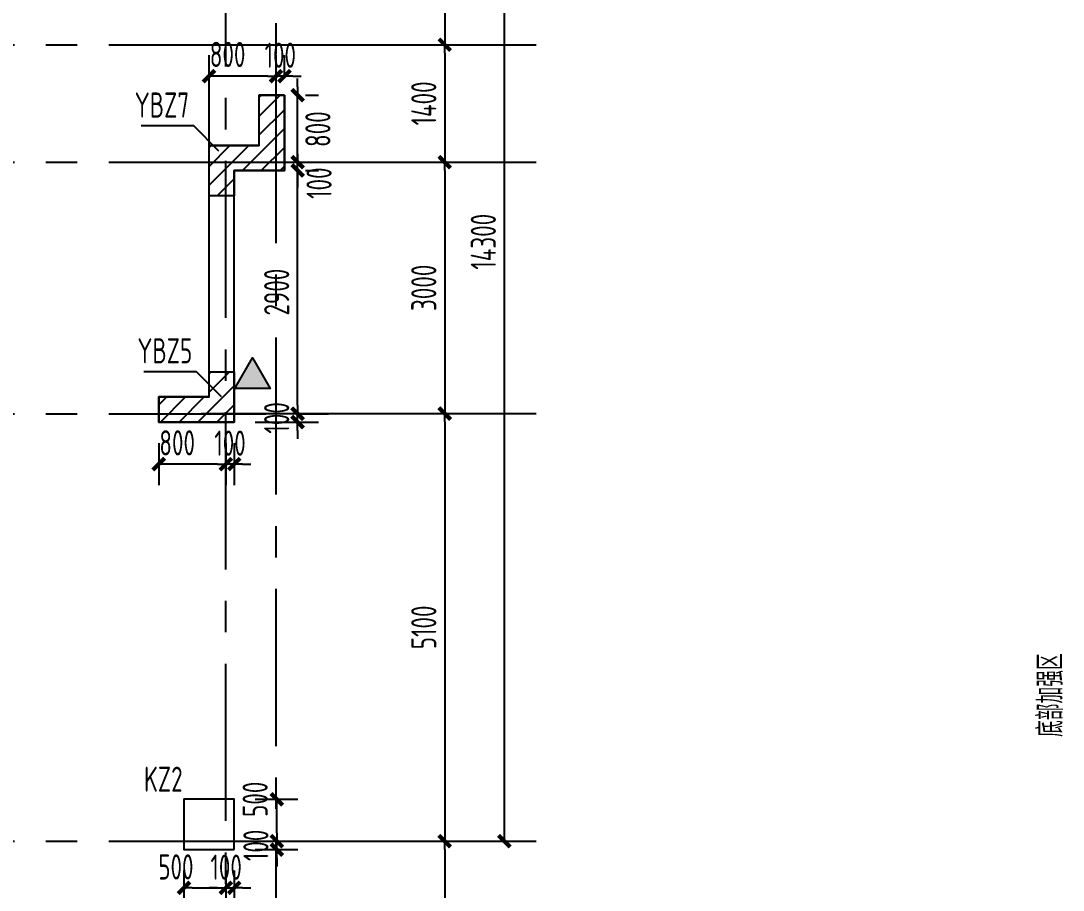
# Model space of a CAD drawing. Extents: x 580289 to 1106878, y -144605 to 78052.
# Drawn here: x 711514 to 723956, y 58334 to 68704 of the extents above; entities that cross this region are included whole.
import ezdxf
from ezdxf.enums import TextEntityAlignment as Align

# ---------------------------------------------------------------- set-up
doc = ezdxf.new("R2010")
doc.units = 0
doc.header["$LTSCALE"] = 100
doc.linetypes.add('CENTER', pattern=[2, 1.25, -0.25, 0.25, -0.25])
doc.layers.get('0').update_dxf_attribs({"linetype": 'CONTINUOUS'})
doc.layers.get('Defpoints').update_dxf_attribs({"linetype": 'CONTINUOUS'})
for name, color, linetype in [('AXIS', 3, 'CONTINUOUS'), ('b边缘构件', 240, 'CONTINUOUS'), ('b边缘构件阴影', 240, 'CONTINUOUS'), ('COLU', 7, 'CONTINUOUS'), ('DIM', 3, 'CONTINUOUS'), ('PAXIS', 253, 'CENTER'), ('TABLE1', 7, 'CONTINUOUS'), ('TEXT', 2, 'CONTINUOUS'), ('THIN', 7, 'CONTINUOUS'), ('柱标注', 2, 'CONTINUOUS')]:
    doc.layers.add(name, color=color, linetype=linetype)
doc.styles.get("Standard").update_dxf_attribs({"font": 'tssdeng.shx', "width": 0.7, "bigfont": 'tssdchn.shx'})
doc.styles.add('TSSD_Dimension', font='Tssdeng.shx', dxfattribs={"width": 0.7, "bigfont": 'tssdchn.shx'})
doc.dimstyles.new('TSSD_100_100$0', dxfattribs={"dimtxt": 300, "dimasz": 100, "dimexe": 250, "dimexo": 250, "dimgap": 100, "dimtad": 1, "dimdec": 0, "dimzin": 0, "dimdsep": 46, "dimtxsty": 'TSSD_Dimension', "dimblk": '_TSDBK', "dimblk1": '_TSDBK', "dimblk2": '_TSDBK', "dimsah": 1, "dimcen": 0, "dimclrt": 7, "dimadec": 0, "dimazin": 0, "dimtfac": 1, "dimtdec": 0, "dimtix": 1, "dimtmove": 2, "dimatfit": 3, "dimldrblk": '_TSDBK', "dimfxl": 1, "dimtolj": 1, "dimtzin": 0, "dimarcsym": 0})
pattern_1 = [(45, (250053.2, 141627.07), (-112.2532, 112.2532), [])]

# ---------------------------------------------------------------- blocks, each defined once
blk = doc.blocks.new('_TSDBK')
blk.add_line((-1, 0), (0, 0))
at = {"const_width": 0.5}
blk.add_lwpolyline([(-0.7, -0.7), (0.7, 0.7)], dxfattribs=at)
blk = doc.blocks.new('*D118')
at = {"layer": 'Defpoints', "color": 0}
for p in [(713961, 63918), (714061, 63918), (713961, 63416)]:
    blk.add_point(p, dxfattribs=at)
at = {"layer": 'DIM', "color": 0, "lineweight": -2}
for p, q in [((713961, 63668), (713961, 63166)), ((714061, 63668), (714061, 63166)), ((713861, 63416), (713761, 63416)), ((714061, 63416), (713961, 63416)), ((714161, 63416), (714261, 63416))]:
    blk.add_line(p, q, dxfattribs=at)
at = {"layer": 'DIM', "color": 0, "lineweight": -2, "xscale": 100, "yscale": 100, "zscale": 100}
for p, rotation in [((713961, 63416), 359.9999999933299), ((714061, 63416), 179.9999999933299)]:
    blk.add_blockref('_TSDBK', p, dxfattribs=dict(at, rotation=rotation))
at = {"layer": 'DIM', "color": 7, "insert": (714011, 63666), "char_height": 300, "attachment_point": 5, "rotation": 360, "style": 'TSSD_Dimension'}
blk.add_mtext('\\A1;100', dxfattribs=at)
blk = doc.blocks.new('*D119')
at = {"layer": 'Defpoints', "color": 0}
for p in [(713161, 63918), (713961, 63918), (713161, 63416)]:
    blk.add_point(p, dxfattribs=at)
at = {"layer": 'DIM', "color": 0, "lineweight": -2}
for p, q in [((713161, 63668), (713161, 63166)), ((713961, 63668), (713961, 63166)), ((713861, 63416), (713261, 63416))]:
    blk.add_line(p, q, dxfattribs=at)
at = {"layer": 'DIM', "color": 0, "lineweight": -2, "xscale": 100, "yscale": 100, "zscale": 100}
for p, rotation in [((713161, 63416), 179.9999999933299), ((713961, 63416), 359.9999999933299)]:
    blk.add_blockref('_TSDBK', p, dxfattribs=dict(at, rotation=rotation))
at = {"layer": 'DIM', "color": 7, "insert": (713380, 63670), "char_height": 300, "attachment_point": 5, "rotation": 360, "style": 'TSSD_Dimension'}
blk.add_mtext('\\A1;800', dxfattribs=at)
blk = doc.blocks.new('*D149')
at = {"layer": 'Defpoints', "color": 0}
for p in [(714561, 64018), (714818, 64018), (714061, 63918)]:
    blk.add_point(p, dxfattribs=at)
at = {"layer": 'DIM', "color": 0, "lineweight": -2}
for p, q in [((714818, 64118), (714818, 64218)), ((714811, 64018), (715068, 64018)), ((714818, 63918), (714818, 64018)), ((714311, 63918), (715068, 63918)), ((714818, 63818), (714818, 63718))]:
    blk.add_line(p, q, dxfattribs=at)
at = {"layer": 'DIM', "color": 0, "lineweight": -2, "xscale": 100, "yscale": 100, "zscale": 100}
for p, rotation in [((714818, 64018), 270), ((714818, 63918), 90)]:
    blk.add_blockref('_TSDBK', p, dxfattribs=dict(at, rotation=rotation))
at = {"layer": 'DIM', "color": 7, "insert": (714568, 63968), "char_height": 300, "attachment_point": 5, "rotation": 90, "style": 'TSSD_Dimension'}
blk.add_mtext('\\A1;100', dxfattribs=at)
blk = doc.blocks.new('*D150')
at = {"layer": 'Defpoints', "color": 0}
for p in [(714661, 66918), (714818, 66918), (714561, 64018)]:
    blk.add_point(p, dxfattribs=at)
at = {"layer": 'DIM', "color": 0, "lineweight": -2}
for p, q in [((714818, 64118), (714818, 66818)), ((714911, 66918), (715068, 66918)), ((714811, 64018), (715068, 64018))]:
    blk.add_line(p, q, dxfattribs=at)
at = {"layer": 'DIM', "color": 0, "lineweight": -2, "xscale": 100, "yscale": 100, "zscale": 100}
for p, rotation in [((714818, 66918), 90), ((714818, 64018), 270)]:
    blk.add_blockref('_TSDBK', p, dxfattribs=dict(at, rotation=rotation))
at = {"layer": 'DIM', "color": 7, "insert": (714568, 65468), "char_height": 300, "attachment_point": 5, "rotation": 90, "style": 'TSSD_Dimension'}
blk.add_mtext('\\A1;2900', dxfattribs=at)
blk = doc.blocks.new('*D151')
at = {"layer": 'Defpoints', "color": 0}
for p in [(714661, 67018), (714818, 67018), (714661, 66918)]:
    blk.add_point(p, dxfattribs=at)
at = {"layer": 'DIM', "color": 0, "lineweight": -2}
for p, q in [((714818, 67118), (714818, 67218)), ((714818, 66918), (714818, 67018)), ((714911, 67018), (715068, 67018)), ((714818, 66818), (714818, 66718)), ((714911, 66918), (715068, 66918))]:
    blk.add_line(p, q, dxfattribs=at)
at = {"layer": 'DIM', "color": 0, "lineweight": -2, "xscale": 100, "yscale": 100, "zscale": 100}
for p, rotation in [((714818, 67018), 270), ((714818, 66918), 90)]:
    blk.add_blockref('_TSDBK', p, dxfattribs=dict(at, rotation=rotation))
at = {"layer": 'DIM', "color": 7, "insert": (715074, 66768), "char_height": 300, "attachment_point": 5, "rotation": 90, "style": 'TSSD_Dimension'}
blk.add_mtext('\\A1;100', dxfattribs=at)
blk = doc.blocks.new('*D152')
at = {"layer": 'Defpoints', "color": 0}
for p in [(714661, 67818), (714818, 67818), (714661, 67018)]:
    blk.add_point(p, dxfattribs=at)
at = {"layer": 'DIM', "color": 0, "lineweight": -2}
for p, q in [((714818, 67918), (714818, 68018)), ((714818, 67018), (714818, 67818)), ((714911, 67818), (715068, 67818)), ((714911, 67018), (715068, 67018)), ((714818, 66918), (714818, 66818))]:
    blk.add_line(p, q, dxfattribs=at)
at = {"layer": 'DIM', "color": 0, "lineweight": -2, "xscale": 100, "yscale": 100, "zscale": 100}
for p, rotation in [((714818, 67818), 270), ((714818, 67018), 90)]:
    blk.add_blockref('_TSDBK', p, dxfattribs=dict(at, rotation=rotation))
at = {"layer": 'DIM', "color": 7, "insert": (715060, 67412), "char_height": 300, "attachment_point": 5, "rotation": 90, "style": 'TSSD_Dimension'}
blk.add_mtext('\\A1;800', dxfattribs=at)
blk = doc.blocks.new('*D153')
at = {"layer": 'Defpoints', "color": 0}
for p in [(714561, 68044), (714661, 67818), (714561, 66918)]:
    blk.add_point(p, dxfattribs=at)
at = {"layer": 'DIM', "color": 0, "lineweight": -2}
for p, q in [((714561, 67168), (714561, 68294)), ((714661, 68068), (714661, 68294)), ((714461, 68044), (714361, 68044)), ((714661, 68044), (714561, 68044)), ((714761, 68044), (714861, 68044))]:
    blk.add_line(p, q, dxfattribs=at)
at = {"layer": 'DIM', "color": 0, "lineweight": -2, "xscale": 100, "yscale": 100, "zscale": 100}
for p, rotation in [((714561, 68044), 359.9999999933299), ((714661, 68044), 179.9999999933299)]:
    blk.add_blockref('_TSDBK', p, dxfattribs=dict(at, rotation=rotation))
at = {"layer": 'DIM', "color": 7, "insert": (714611, 68294), "char_height": 300, "attachment_point": 5, "rotation": 360, "style": 'TSSD_Dimension'}
blk.add_mtext('\\A1;100', dxfattribs=at)
blk = doc.blocks.new('*D154')
at = {"layer": 'Defpoints', "color": 0}
for p in [(713761, 68044), (713761, 66918), (714561, 66918)]:
    blk.add_point(p, dxfattribs=at)
at = {"layer": 'DIM', "color": 0, "lineweight": -2}
for p, q in [((713761, 67168), (713761, 68294)), ((714561, 67168), (714561, 68294)), ((714461, 68044), (713861, 68044))]:
    blk.add_line(p, q, dxfattribs=at)
at = {"layer": 'DIM', "color": 0, "lineweight": -2, "xscale": 100, "yscale": 100, "zscale": 100}
for p, rotation in [((713761, 68044), 179.9999999933299), ((714561, 68044), 359.9999999933299)]:
    blk.add_blockref('_TSDBK', p, dxfattribs=dict(at, rotation=rotation))
at = {"layer": 'DIM', "color": 7, "insert": (713982, 68303), "char_height": 300, "attachment_point": 5, "rotation": 360, "style": 'TSSD_Dimension'}
blk.add_mtext('\\A1;800', dxfattribs=at)
blk = doc.blocks.new('*D184')
at = {"layer": 'Defpoints', "color": 0}
for p in [(713461, 58818), (713961, 58818), (713961, 58362)]:
    blk.add_point(p, dxfattribs=at)
at = {"layer": 'DIM', "color": 0, "lineweight": -2}
for p, q in [((713461, 58568), (713461, 58112)), ((713961, 58568), (713961, 58112)), ((713561, 58362), (713861, 58362))]:
    blk.add_line(p, q, dxfattribs=at)
at = {"layer": 'DIM', "color": 0, "lineweight": -2, "xscale": 100, "yscale": 100, "zscale": 100, "rotation": 180}
blk.add_blockref('_TSDBK', (713461, 58362), dxfattribs=at)
at = {"layer": 'DIM', "color": 0, "lineweight": -2, "xscale": 100, "yscale": 100, "zscale": 100}
blk.add_blockref('_TSDBK', (713961, 58362), dxfattribs=at)
at = {"layer": 'DIM', "color": 7, "insert": (713365, 58611), "char_height": 300, "attachment_point": 5, "style": 'TSSD_Dimension'}
blk.add_mtext('\\A1;500', dxfattribs=at)
blk = doc.blocks.new('*D185')
at = {"layer": 'Defpoints', "color": 0}
for p in [(713961, 58818), (714061, 58818), (714061, 58362)]:
    blk.add_point(p, dxfattribs=at)
at = {"layer": 'DIM', "color": 0, "lineweight": -2}
for p, q in [((713961, 58568), (713961, 58112)), ((714061, 58568), (714061, 58112)), ((713861, 58362), (713761, 58362)), ((713961, 58362), (714061, 58362)), ((714161, 58362), (714261, 58362))]:
    blk.add_line(p, q, dxfattribs=at)
at = {"layer": 'DIM', "color": 0, "lineweight": -2, "xscale": 100, "yscale": 100, "zscale": 100}
blk.add_blockref('_TSDBK', (713961, 58362), dxfattribs=at)
at = {"layer": 'DIM', "color": 0, "lineweight": -2, "xscale": 100, "yscale": 100, "zscale": 100, "rotation": 180}
blk.add_blockref('_TSDBK', (714061, 58362), dxfattribs=at)
at = {"layer": 'DIM', "color": 7, "insert": (713965, 58608), "char_height": 300, "attachment_point": 5, "style": 'TSSD_Dimension'}
blk.add_mtext('\\A1;100', dxfattribs=at)
blk = doc.blocks.new('*D186')
at = {"layer": 'Defpoints', "color": 0}
for p in [(714061, 58918), (714570, 58918), (714061, 58818)]:
    blk.add_point(p, dxfattribs=at)
at = {"layer": 'DIM', "color": 0, "lineweight": -2}
for p, q in [((714570, 59018), (714570, 59118)), ((714311, 58918), (714820, 58918)), ((714570, 58818), (714570, 58918)), ((714311, 58818), (714820, 58818)), ((714570, 58718), (714570, 58618))]:
    blk.add_line(p, q, dxfattribs=at)
at = {"layer": 'DIM', "color": 0, "lineweight": -2, "xscale": 100, "yscale": 100, "zscale": 100}
for p, rotation in [((714570, 58918), 270), ((714570, 58818), 90)]:
    blk.add_blockref('_TSDBK', p, dxfattribs=dict(at, rotation=rotation))
at = {"layer": 'DIM', "color": 7, "insert": (714320, 58868), "char_height": 300, "attachment_point": 5, "rotation": 90, "style": 'TSSD_Dimension'}
blk.add_mtext('\\A1;100', dxfattribs=at)
blk = doc.blocks.new('*D187')
at = {"layer": 'Defpoints', "color": 0}
for p in [(714061, 59418), (714570, 59418), (714061, 58918)]:
    blk.add_point(p, dxfattribs=at)
at = {"layer": 'DIM', "color": 0, "lineweight": -2}
for p, q in [((714311, 59418), (714820, 59418)), ((714570, 59018), (714570, 59318)), ((714311, 58918), (714820, 58918))]:
    blk.add_line(p, q, dxfattribs=at)
at = {"layer": 'DIM', "color": 0, "lineweight": -2, "xscale": 100, "yscale": 100, "zscale": 100}
for p, rotation in [((714570, 59418), 90), ((714570, 58918), 270)]:
    blk.add_blockref('_TSDBK', p, dxfattribs=dict(at, rotation=rotation))
at = {"layer": 'DIM', "color": 7, "insert": (714311, 59418), "char_height": 300, "attachment_point": 5, "rotation": 90, "style": 'TSSD_Dimension'}
blk.add_mtext('\\A1;500', dxfattribs=at)
blk = doc.blocks.new('*D354')
at = {"layer": 'Defpoints', "color": 0}
for p in [(713961, 63918), (714061, 63918), (713961, 63416)]:
    blk.add_point(p, dxfattribs=at)
at = {"layer": 'DIM', "color": 0, "lineweight": -2}
for p, q in [((713961, 63668), (713961, 63166)), ((714061, 63668), (714061, 63166)), ((713861, 63416), (713761, 63416)), ((714061, 63416), (713961, 63416)), ((714161, 63416), (714261, 63416))]:
    blk.add_line(p, q, dxfattribs=at)
at = {"layer": 'DIM', "color": 0, "lineweight": -2, "xscale": 100, "yscale": 100, "zscale": 100}
for p, rotation in [((713961, 63416), 359.9999999933299), ((714061, 63416), 179.9999999933299)]:
    blk.add_blockref('_TSDBK', p, dxfattribs=dict(at, rotation=rotation))
at = {"layer": 'DIM', "color": 7, "insert": (714011, 63666), "char_height": 300, "attachment_point": 5, "rotation": 360, "style": 'TSSD_Dimension'}
blk.add_mtext('\\A1;100', dxfattribs=at)
blk = doc.blocks.new('*D355')
at = {"layer": 'Defpoints', "color": 0}
for p in [(713161, 63918), (713961, 63918), (713161, 63416)]:
    blk.add_point(p, dxfattribs=at)
at = {"layer": 'DIM', "color": 0, "lineweight": -2}
for p, q in [((713161, 63668), (713161, 63166)), ((713961, 63668), (713961, 63166)), ((713861, 63416), (713261, 63416))]:
    blk.add_line(p, q, dxfattribs=at)
at = {"layer": 'DIM', "color": 0, "lineweight": -2, "xscale": 100, "yscale": 100, "zscale": 100}
for p, rotation in [((713161, 63416), 179.9999999933299), ((713961, 63416), 359.9999999933299)]:
    blk.add_blockref('_TSDBK', p, dxfattribs=dict(at, rotation=rotation))
at = {"layer": 'DIM', "color": 7, "insert": (713380, 63670), "char_height": 300, "attachment_point": 5, "rotation": 360, "style": 'TSSD_Dimension'}
blk.add_mtext('\\A1;800', dxfattribs=at)
blk = doc.blocks.new('*D386')
at = {"layer": 'Defpoints', "color": 0}
for p in [(714561, 64018), (714818, 64018), (714061, 63918)]:
    blk.add_point(p, dxfattribs=at)
at = {"layer": 'DIM', "color": 0, "lineweight": -2}
for p, q in [((714818, 64118), (714818, 64218)), ((714811, 64018), (715068, 64018)), ((714818, 63918), (714818, 64018)), ((714311, 63918), (715068, 63918)), ((714818, 63818), (714818, 63718))]:
    blk.add_line(p, q, dxfattribs=at)
at = {"layer": 'DIM', "color": 0, "lineweight": -2, "xscale": 100, "yscale": 100, "zscale": 100}
for p, rotation in [((714818, 64018), 270), ((714818, 63918), 90)]:
    blk.add_blockref('_TSDBK', p, dxfattribs=dict(at, rotation=rotation))
at = {"layer": 'DIM', "color": 7, "insert": (714568, 63968), "char_height": 300, "attachment_point": 5, "rotation": 90, "style": 'TSSD_Dimension'}
blk.add_mtext('\\A1;100', dxfattribs=at)
blk = doc.blocks.new('*D387')
at = {"layer": 'Defpoints', "color": 0}
for p in [(714661, 66918), (714818, 66918), (714561, 64018)]:
    blk.add_point(p, dxfattribs=at)
at = {"layer": 'DIM', "color": 0, "lineweight": -2}
for p, q in [((714818, 64118), (714818, 66818)), ((714911, 66918), (715068, 66918)), ((714811, 64018), (715068, 64018))]:
    blk.add_line(p, q, dxfattribs=at)
at = {"layer": 'DIM', "color": 0, "lineweight": -2, "xscale": 100, "yscale": 100, "zscale": 100}
for p, rotation in [((714818, 66918), 90), ((714818, 64018), 270)]:
    blk.add_blockref('_TSDBK', p, dxfattribs=dict(at, rotation=rotation))
at = {"layer": 'DIM', "color": 7, "insert": (714568, 65468), "char_height": 300, "attachment_point": 5, "rotation": 90, "style": 'TSSD_Dimension'}
blk.add_mtext('\\A1;2900', dxfattribs=at)
blk = doc.blocks.new('*D388')
at = {"layer": 'Defpoints', "color": 0}
for p in [(714661, 67018), (714818, 67018), (714661, 66918)]:
    blk.add_point(p, dxfattribs=at)
at = {"layer": 'DIM', "color": 0, "lineweight": -2}
for p, q in [((714818, 67118), (714818, 67218)), ((714818, 66918), (714818, 67018)), ((714911, 67018), (715068, 67018)), ((714818, 66818), (714818, 66718)), ((714911, 66918), (715068, 66918))]:
    blk.add_line(p, q, dxfattribs=at)
at = {"layer": 'DIM', "color": 0, "lineweight": -2, "xscale": 100, "yscale": 100, "zscale": 100}
for p, rotation in [((714818, 67018), 270), ((714818, 66918), 90)]:
    blk.add_blockref('_TSDBK', p, dxfattribs=dict(at, rotation=rotation))
at = {"layer": 'DIM', "color": 7, "insert": (715074, 66768), "char_height": 300, "attachment_point": 5, "rotation": 90, "style": 'TSSD_Dimension'}
blk.add_mtext('\\A1;100', dxfattribs=at)
blk = doc.blocks.new('*D389')
at = {"layer": 'Defpoints', "color": 0}
for p in [(714661, 67818), (714818, 67818), (714661, 67018)]:
    blk.add_point(p, dxfattribs=at)
at = {"layer": 'DIM', "color": 0, "lineweight": -2}
for p, q in [((714818, 67918), (714818, 68018)), ((714818, 67018), (714818, 67818)), ((714911, 67818), (715068, 67818)), ((714911, 67018), (715068, 67018)), ((714818, 66918), (714818, 66818))]:
    blk.add_line(p, q, dxfattribs=at)
at = {"layer": 'DIM', "color": 0, "lineweight": -2, "xscale": 100, "yscale": 100, "zscale": 100}
for p, rotation in [((714818, 67818), 270), ((714818, 67018), 90)]:
    blk.add_blockref('_TSDBK', p, dxfattribs=dict(at, rotation=rotation))
at = {"layer": 'DIM', "color": 7, "insert": (715060, 67412), "char_height": 300, "attachment_point": 5, "rotation": 90, "style": 'TSSD_Dimension'}
blk.add_mtext('\\A1;800', dxfattribs=at)
blk = doc.blocks.new('*D390')
at = {"layer": 'Defpoints', "color": 0}
for p in [(714561, 68044), (714661, 67818), (714561, 66918)]:
    blk.add_point(p, dxfattribs=at)
at = {"layer": 'DIM', "color": 0, "lineweight": -2}
for p, q in [((714561, 67168), (714561, 68294)), ((714661, 68068), (714661, 68294)), ((714461, 68044), (714361, 68044)), ((714661, 68044), (714561, 68044)), ((714761, 68044), (714861, 68044))]:
    blk.add_line(p, q, dxfattribs=at)
at = {"layer": 'DIM', "color": 0, "lineweight": -2, "xscale": 100, "yscale": 100, "zscale": 100}
for p, rotation in [((714561, 68044), 359.9999999933299), ((714661, 68044), 179.9999999933299)]:
    blk.add_blockref('_TSDBK', p, dxfattribs=dict(at, rotation=rotation))
at = {"layer": 'DIM', "color": 7, "insert": (714611, 68294), "char_height": 300, "attachment_point": 5, "rotation": 360, "style": 'TSSD_Dimension'}
blk.add_mtext('\\A1;100', dxfattribs=at)
blk = doc.blocks.new('*D391')
at = {"layer": 'Defpoints', "color": 0}
for p in [(713761, 68044), (713761, 66918), (714561, 66918)]:
    blk.add_point(p, dxfattribs=at)
at = {"layer": 'DIM', "color": 0, "lineweight": -2}
for p, q in [((713761, 67168), (713761, 68294)), ((714561, 67168), (714561, 68294)), ((714461, 68044), (713861, 68044))]:
    blk.add_line(p, q, dxfattribs=at)
at = {"layer": 'DIM', "color": 0, "lineweight": -2, "xscale": 100, "yscale": 100, "zscale": 100}
for p, rotation in [((713761, 68044), 179.9999999933299), ((714561, 68044), 359.9999999933299)]:
    blk.add_blockref('_TSDBK', p, dxfattribs=dict(at, rotation=rotation))
at = {"layer": 'DIM', "color": 7, "insert": (713982, 68303), "char_height": 300, "attachment_point": 5, "rotation": 360, "style": 'TSSD_Dimension'}
blk.add_mtext('\\A1;800', dxfattribs=at)
blk = doc.blocks.new('*D427')
at = {"layer": 'Defpoints', "color": 0}
for p in [(713461, 58818), (713961, 58818), (713961, 58362)]:
    blk.add_point(p, dxfattribs=at)
at = {"layer": 'DIM', "color": 0, "lineweight": -2}
for p, q in [((713461, 58568), (713461, 58112)), ((713961, 58568), (713961, 58112)), ((713561, 58362), (713861, 58362))]:
    blk.add_line(p, q, dxfattribs=at)
at = {"layer": 'DIM', "color": 0, "lineweight": -2, "xscale": 100, "yscale": 100, "zscale": 100, "rotation": 180}
blk.add_blockref('_TSDBK', (713461, 58362), dxfattribs=at)
at = {"layer": 'DIM', "color": 0, "lineweight": -2, "xscale": 100, "yscale": 100, "zscale": 100}
blk.add_blockref('_TSDBK', (713961, 58362), dxfattribs=at)
at = {"layer": 'DIM', "color": 7, "insert": (713365, 58611), "char_height": 300, "attachment_point": 5, "style": 'TSSD_Dimension'}
blk.add_mtext('\\A1;500', dxfattribs=at)
blk = doc.blocks.new('*D428')
at = {"layer": 'Defpoints', "color": 0}
for p in [(713961, 58818), (714061, 58818), (714061, 58362)]:
    blk.add_point(p, dxfattribs=at)
at = {"layer": 'DIM', "color": 0, "lineweight": -2}
for p, q in [((713961, 58568), (713961, 58112)), ((714061, 58568), (714061, 58112)), ((713861, 58362), (713761, 58362)), ((713961, 58362), (714061, 58362)), ((714161, 58362), (714261, 58362))]:
    blk.add_line(p, q, dxfattribs=at)
at = {"layer": 'DIM', "color": 0, "lineweight": -2, "xscale": 100, "yscale": 100, "zscale": 100}
blk.add_blockref('_TSDBK', (713961, 58362), dxfattribs=at)
at = {"layer": 'DIM', "color": 0, "lineweight": -2, "xscale": 100, "yscale": 100, "zscale": 100, "rotation": 180}
blk.add_blockref('_TSDBK', (714061, 58362), dxfattribs=at)
at = {"layer": 'DIM', "color": 7, "insert": (713965, 58608), "char_height": 300, "attachment_point": 5, "style": 'TSSD_Dimension'}
blk.add_mtext('\\A1;100', dxfattribs=at)
blk = doc.blocks.new('*D429')
at = {"layer": 'Defpoints', "color": 0}
for p in [(714061, 58918), (714570, 58918), (714061, 58818)]:
    blk.add_point(p, dxfattribs=at)
at = {"layer": 'DIM', "color": 0, "lineweight": -2}
for p, q in [((714570, 59018), (714570, 59118)), ((714311, 58918), (714820, 58918)), ((714570, 58818), (714570, 58918)), ((714311, 58818), (714820, 58818)), ((714570, 58718), (714570, 58618))]:
    blk.add_line(p, q, dxfattribs=at)
at = {"layer": 'DIM', "color": 0, "lineweight": -2, "xscale": 100, "yscale": 100, "zscale": 100}
for p, rotation in [((714570, 58918), 270), ((714570, 58818), 90)]:
    blk.add_blockref('_TSDBK', p, dxfattribs=dict(at, rotation=rotation))
at = {"layer": 'DIM', "color": 7, "insert": (714320, 58868), "char_height": 300, "attachment_point": 5, "rotation": 90, "style": 'TSSD_Dimension'}
blk.add_mtext('\\A1;100', dxfattribs=at)
blk = doc.blocks.new('*D430')
at = {"layer": 'Defpoints', "color": 0}
for p in [(714061, 59418), (714570, 59418), (714061, 58918)]:
    blk.add_point(p, dxfattribs=at)
at = {"layer": 'DIM', "color": 0, "lineweight": -2}
for p, q in [((714311, 59418), (714820, 59418)), ((714570, 59018), (714570, 59318)), ((714311, 58918), (714820, 58918))]:
    blk.add_line(p, q, dxfattribs=at)
at = {"layer": 'DIM', "color": 0, "lineweight": -2, "xscale": 100, "yscale": 100, "zscale": 100}
for p, rotation in [((714570, 59418), 90), ((714570, 58918), 270)]:
    blk.add_blockref('_TSDBK', p, dxfattribs=dict(at, rotation=rotation))
at = {"layer": 'DIM', "color": 7, "insert": (714311, 59418), "char_height": 300, "attachment_point": 5, "rotation": 90, "style": 'TSSD_Dimension'}
blk.add_mtext('\\A1;500', dxfattribs=at)
blk = doc.blocks.new('*D480')
at = {"layer": 'Defpoints', "color": 0}
for p in [(717285, 73219), (717285, 58919), (717285, 58919)]:
    blk.add_point(p, dxfattribs=at)
at = {"layer": 'DIM', "color": 0, "lineweight": -2}
for p, q in [((717035, 73219), (717035, 73219)), ((717285, 73119), (717285, 59019))]:
    blk.add_line(p, q, dxfattribs=at)
at = {"layer": 'DIM', "color": 0, "lineweight": -2, "xscale": 100, "yscale": 100, "zscale": 100}
for p, rotation in [((717285, 73219), 90), ((717285, 58919), 270)]:
    blk.add_blockref('_TSDBK', p, dxfattribs=dict(at, rotation=rotation))
at = {"layer": 'DIM', "color": 7, "insert": (717035, 66069), "char_height": 300, "attachment_point": 5, "rotation": 90, "style": 'TSSD_Dimension'}
blk.add_mtext('\\A1;14300', dxfattribs=at)
blk = doc.blocks.new('*D483')
at = {"layer": 'Defpoints', "color": 0}
for p in [(716261, 70019), (716261, 68419), (716574, 68419)]:
    blk.add_point(p, dxfattribs=at)
at = {"layer": 'DIM', "color": 0, "lineweight": -2}
for p, q in [((716511, 70019), (716824, 70019)), ((716574, 69919), (716574, 68519)), ((716511, 68419), (716824, 68419))]:
    blk.add_line(p, q, dxfattribs=at)
at = {"layer": 'DIM', "color": 0, "lineweight": -2, "xscale": 100, "yscale": 100, "zscale": 100}
for p, rotation in [((716574, 70019), 90), ((716574, 68419), 270)]:
    blk.add_blockref('_TSDBK', p, dxfattribs=dict(at, rotation=rotation))
at = {"layer": 'DIM', "color": 7, "insert": (716324, 69219), "char_height": 300, "attachment_point": 5, "rotation": 90, "style": 'TSSD_Dimension'}
blk.add_mtext('\\A1;1600', dxfattribs=at)
blk = doc.blocks.new('*D484')
at = {"layer": 'Defpoints', "color": 0}
for p in [(716261, 68419), (716261, 67019), (716574, 67019)]:
    blk.add_point(p, dxfattribs=at)
at = {"layer": 'DIM', "color": 0, "lineweight": -2}
for p, q in [((716511, 68419), (716824, 68419)), ((716574, 68319), (716574, 67119)), ((716511, 67019), (716824, 67019))]:
    blk.add_line(p, q, dxfattribs=at)
at = {"layer": 'DIM', "color": 0, "lineweight": -2, "xscale": 100, "yscale": 100, "zscale": 100}
for p, rotation in [((716574, 68419), 90), ((716574, 67019), 270)]:
    blk.add_blockref('_TSDBK', p, dxfattribs=dict(at, rotation=rotation))
at = {"layer": 'DIM', "color": 7, "insert": (716324, 67719), "char_height": 300, "attachment_point": 5, "rotation": 90, "style": 'TSSD_Dimension'}
blk.add_mtext('\\A1;1400', dxfattribs=at)
blk = doc.blocks.new('*D485')
at = {"layer": 'Defpoints', "color": 0}
for p in [(716261, 67019), (716261, 64019), (716574, 64019)]:
    blk.add_point(p, dxfattribs=at)
at = {"layer": 'DIM', "color": 0, "lineweight": -2}
for p, q in [((716511, 67019), (716824, 67019)), ((716574, 66919), (716574, 64119)), ((716511, 64019), (716824, 64019))]:
    blk.add_line(p, q, dxfattribs=at)
at = {"layer": 'DIM', "color": 0, "lineweight": -2, "xscale": 100, "yscale": 100, "zscale": 100}
for p, rotation in [((716574, 67019), 90), ((716574, 64019), 270)]:
    blk.add_blockref('_TSDBK', p, dxfattribs=dict(at, rotation=rotation))
at = {"layer": 'DIM', "color": 7, "insert": (716324, 65519), "char_height": 300, "attachment_point": 5, "rotation": 90, "style": 'TSSD_Dimension'}
blk.add_mtext('\\A1;3000', dxfattribs=at)
blk = doc.blocks.new('*D486')
at = {"layer": 'Defpoints', "color": 0}
for p in [(716261, 64019), (716261, 58919), (716574, 58919)]:
    blk.add_point(p, dxfattribs=at)
at = {"layer": 'DIM', "color": 0, "lineweight": -2}
for p, q in [((716511, 64019), (716824, 64019)), ((716574, 63919), (716574, 59019)), ((716511, 58919), (716824, 58919))]:
    blk.add_line(p, q, dxfattribs=at)
at = {"layer": 'DIM', "color": 0, "lineweight": -2, "xscale": 100, "yscale": 100, "zscale": 100}
for p, rotation in [((716574, 64019), 90), ((716574, 58919), 270)]:
    blk.add_blockref('_TSDBK', p, dxfattribs=dict(at, rotation=rotation))
at = {"layer": 'DIM', "color": 7, "insert": (716324, 61469), "char_height": 300, "attachment_point": 5, "rotation": 90, "style": 'TSSD_Dimension'}
blk.add_mtext('\\A1;5100', dxfattribs=at)
blk = doc.blocks.new('*D487')
at = {"layer": 'Defpoints', "color": 0}
for p in [(713500, 58918), (713500, 52318), (716574, 52318)]:
    blk.add_point(p, dxfattribs=at)
at = {"layer": 'DIM', "color": 0, "lineweight": -2}
for p, q in [((713750, 58918), (716824, 58918)), ((716574, 58818), (716574, 52418)), ((713750, 52318), (716824, 52318))]:
    blk.add_line(p, q, dxfattribs=at)
at = {"layer": 'DIM', "color": 0, "lineweight": -2, "xscale": 100, "yscale": 100, "zscale": 100}
for p, rotation in [((716574, 58918), 90), ((716574, 52318), 270)]:
    blk.add_blockref('_TSDBK', p, dxfattribs=dict(at, rotation=rotation))
at = {"layer": 'DIM', "color": 7, "insert": (716324, 55618), "char_height": 300, "attachment_point": 5, "rotation": 90, "style": 'TSSD_Dimension'}
blk.add_mtext('\\A1;6600', dxfattribs=at)

msp = doc.modelspace()

# ---------------------------------------------------------------- hatches: boundary and pattern name
at = {"layer": 'b边缘构件阴影'}
h = msp.add_hatch(dxfattribs=at)
h.set_pattern_fill('ANSI31', color=256, scale=50, style=0)
h.set_pattern_definition(pattern_1)
h.paths.add_polyline_path([(714660.8, 67817.7), (714660.8, 66917.7), (714060.8, 66917.7), (714060.8, 66617.7), (713760.8, 66617.7), (713760.8, 67217.7), (714360.8, 67217.7), (714360.8, 67817.7)], flags=0)
h = msp.add_hatch(dxfattribs=at)
h.set_pattern_fill('ANSI31', color=256, scale=50, style=0)
h.set_pattern_definition(pattern_1)
h.paths.add_polyline_path([(714060.8, 64517.7), (714060.8, 63917.7), (713160.8, 63917.7), (713160.8, 64217.7), (713760.8, 64217.7), (713760.8, 64517.7)], flags=0)
at = {"layer": 'TEXT'}
msp.add_hatch(color=256, dxfattribs=at).paths.add_polyline_path([(714068, 64316.6), (714280.1, 64684), (714492.2, 64316.6)])

# ---------------------------------------------------------------- linework, layer by layer
at = {"layer": 'AXIS'}
for p, q in [((713667.2, 68419), (717667.2, 68419)), ((713667.2, 67019), (717667.2, 67019)), ((713667.2, 64019), (717667.2, 64019)), ((713667.2, 58919), (717667.2, 58919))]:
    msp.add_line(p, q, dxfattribs=at)
at = {"layer": 'b边缘构件'}
for points in [[(714660.8, 67817.7), (714660.8, 66917.7), (714060.8, 66917.7), (714060.8, 66617.7), (713760.8, 66617.7), (713760.8, 67217.7), (714360.8, 67217.7), (714360.8, 67817.7), (714660.8, 67817.7)], [(714360.8, 67217.7), (714360.8, 67817.7)], [(714660.8, 67817.7), (714360.8, 67817.7)], [(714660.8, 66917.7), (714660.8, 67817.7)], [(714360.8, 67217.7), (713760.8, 67217.7)], [(714660.8, 66917.7), (714060.8, 66917.7)], [(714060.8, 64517.7), (714060.8, 63917.7), (713160.8, 63917.7), (713160.8, 64217.7), (713760.8, 64217.7), (713760.8, 64517.7), (714060.8, 64517.7)], [(713760.8, 64217.7), (713160.8, 64217.7)], [(713160.8, 64217.7), (713160.8, 63917.7)], [(714060.8, 63917.7), (713160.8, 63917.7)]]:
    msp.add_lwpolyline(points, dxfattribs=at)
at = {"layer": 'COLU'}
for points in [[(714360.8, 67217.7), (714360.8, 67817.7)], [(714360.8, 67817.7), (714660.8, 67817.7)], [(714660.8, 66917.7), (714660.8, 67817.7)], [(713760.8, 64217.7), (713760.8, 67217.7)], [(713760.8, 67217.7), (714360.8, 67217.7)], [(714060.8, 63917.7), (714060.8, 66917.7)], [(714060.8, 66917.7), (714660.8, 66917.7)], [(713160.8, 64217.7), (713760.8, 64217.7)], [(713160.8, 63917.7), (713160.8, 64217.7)], [(713160.8, 63917.7), (714060.8, 63917.7)]]:
    msp.add_lwpolyline(points, dxfattribs=at)
msp.add_lwpolyline([(714060.8, 58817.7), (714060.8, 59417.7), (713460.8, 59417.7), (713460.8, 58817.7)], close=True, dxfattribs=at)
at = {"layer": 'PAXIS', "linetype": 'CENTER', "ltscale": 15}
for p, q in [((713960.8, 50159.7), (713960.8, 75412.2)), ((714560.8, 51052.2), (714560.8, 75412.2)), ((664563.2, 68419), (715358.4, 68417.7)), ((664563.2, 67017.7), (715358.4, 67017.7)), ((664563.2, 64017.7), (715358.4, 64017.7)), ((664563.2, 58917.7), (715358.4, 58917.7))]:
    msp.add_line(p, q, dxfattribs=at)
at = {"layer": 'TEXT', "elevation": -1181.6}
msp.add_lwpolyline([(714068, 64316.6), (714280.1, 64684), (714492.2, 64316.6)], close=True, dxfattribs=at)
at = {"layer": 'THIN'}
for points in [[(713879.1, 67149.8), (713579.1, 67449.8), (712949.1, 67449.8)], [(713910.8, 64217.7), (713610.8, 64517.7), (712980.8, 64517.7)]]:
    msp.add_lwpolyline(points, dxfattribs=at)

# ---------------------------------------------------------------- texts
at = {"layer": 'TABLE1', "width": 0.7}
msp.add_text('底部加强区', height=300, rotation=90, dxfattribs=at).set_placement((723788.4, 60660.8), align=Align.MIDDLE)
at = {"layer": 'TEXT', "width": 0.7}
for s, p in [('YBZ7', (712873.3, 67549.8)), ('YBZ5', (712905, 64617.7))]:
    msp.add_text(s, height=300, rotation=360, dxfattribs=at).set_placement(p)
at = {"layer": '柱标注', "width": 0.7}
msp.add_text('KZ2', height=300, dxfattribs=at).set_placement((713214.6, 59657.5), align=Align.MIDDLE_CENTER)

# ---------------------------------------------------------------- dimensions: what is measured, and where the dimension line sits
at = {"layer": 'DIM'}
for base, p1, p2, angle, picture, middle in [((717284.7, 58919), (717284.7, 73219), (717284.7, 58919), 90, '*D480', (717034.7, 66069)), ((716573.7, 68419), (716260.6, 70019), (716260.6, 68419), 90, '*D483', (716323.7, 69219)), ((714560.8, 68044), (714660.8, 67817.7), (714560.8, 66917.7), 180, '*D153', (714610.8, 68294)), ((714560.8, 68044), (714660.8, 67817.7), (714560.8, 66917.7), 180, '*D390', (714610.8, 68294)), ((716573.7, 67019), (716260.6, 68419), (716260.6, 67019), 90, '*D484', (716323.7, 67719)), ((716573.7, 64019), (716260.6, 67019), (716260.6, 64019), 90, '*D485', (716323.7, 65519)), ((714817.7, 66917.7), (714560.8, 64017.7), (714660.8, 66917.7), 90, '*D150', (714567.7, 65467.7)), ((714817.7, 66917.7), (714560.8, 64017.7), (714660.8, 66917.7), 90, '*D387', (714567.7, 65467.7)), ((714817.7, 64017.7), (714060.8, 63917.7), (714560.8, 64017.7), 90, '*D149', (714567.7, 63967.7)), ((714817.7, 64017.7), (714060.8, 63917.7), (714560.8, 64017.7), 90, '*D386', (714567.7, 63967.7)), ((716573.7, 58919), (716260.6, 64019), (716260.6, 58919), 90, '*D486', (716323.7, 61469)), ((713960.8, 63416.3), (714060.8, 63917.7), (713960.8, 63917.7), 180, '*D118', (714010.8, 63666.3)), ((713960.8, 63416.3), (714060.8, 63917.7), (713960.8, 63917.7), 180, '*D354', (714010.8, 63666.3)), ((714570.4, 58917.7), (714060.8, 58817.7), (714060.8, 58917.7), 90, '*D186', (714320.4, 58867.7)), ((714570.4, 58917.7), (714060.8, 58817.7), (714060.8, 58917.7), 90, '*D429', (714320.4, 58867.7)), ((716573.7, 52317.7), (713500.4, 58917.7), (713500.4, 52317.7), 90, '*D487', (716323.7, 55617.7))]:
    dim = msp.add_linear_dim(base=base, p1=p1, p2=p2, angle=angle, dimstyle='TSSD_100_100$0', dxfattribs=at)
    dim.commit()
    dim.dimension.update_dxf_attribs({"geometry": picture, "text_midpoint": middle})
for base, p1, p2, angle, picture, middle in [((713760.8, 68044), (714560.8, 66917.7), (713760.8, 66917.7), 180, '*D154', (713981.5, 68302.7)), ((713760.8, 68044), (714560.8, 66917.7), (713760.8, 66917.7), 180, '*D391', (713981.5, 68302.7)), ((714817.7, 67817.7), (714660.8, 67017.7), (714660.8, 67817.7), 90, '*D152', (715060.2, 67412.2)), ((714817.7, 67817.7), (714660.8, 67017.7), (714660.8, 67817.7), 90, '*D389', (715060.2, 67412.2)), ((714817.7, 67017.7), (714660.8, 66917.7), (714660.8, 67017.7), 90, '*D151', (715074.2, 66768.3)), ((714817.7, 67017.7), (714660.8, 66917.7), (714660.8, 67017.7), 90, '*D388', (715074.2, 66768.3)), ((713160.8, 63416.3), (713960.8, 63917.7), (713160.8, 63917.7), 180, '*D119', (713380.4, 63670.3)), ((713160.8, 63416.3), (713960.8, 63917.7), (713160.8, 63917.7), 180, '*D355', (713380.4, 63670.3)), ((714570.4, 59417.7), (714060.8, 58917.7), (714060.8, 59417.7), 90, '*D187', (714310.8, 59417.7)), ((714570.4, 59417.7), (714060.8, 58917.7), (714060.8, 59417.7), 90, '*D430', (714310.8, 59417.7))]:
    dim = msp.add_linear_dim(base=base, p1=p1, p2=p2, angle=angle, dimstyle='TSSD_100_100$0', dxfattribs=at)
    dim.commit()
    dim.dimension.update_dxf_attribs({"geometry": picture, "text_midpoint": middle, "dimtype": 160})
for base, p1, p2, picture, middle in [((713960.8, 58362.4), (713460.8, 58817.7), (713960.8, 58817.7), '*D184', (713365.4, 58610.7)), ((713960.8, 58362.4), (713460.8, 58817.7), (713960.8, 58817.7), '*D427', (713365.4, 58610.7)), ((714060.8, 58362.4), (713960.8, 58817.7), (714060.8, 58817.7), '*D185', (713964.7, 58607.9)), ((714060.8, 58362.4), (713960.8, 58817.7), (714060.8, 58817.7), '*D428', (713964.7, 58607.9))]:
    dim = msp.add_linear_dim(base=base, p1=p1, p2=p2, dimstyle='TSSD_100_100$0', dxfattribs=at)
    dim.commit()
    dim.dimension.update_dxf_attribs({"geometry": picture, "text_midpoint": middle, "dimtype": 160})

doc.saveas('drawing.dxf')
